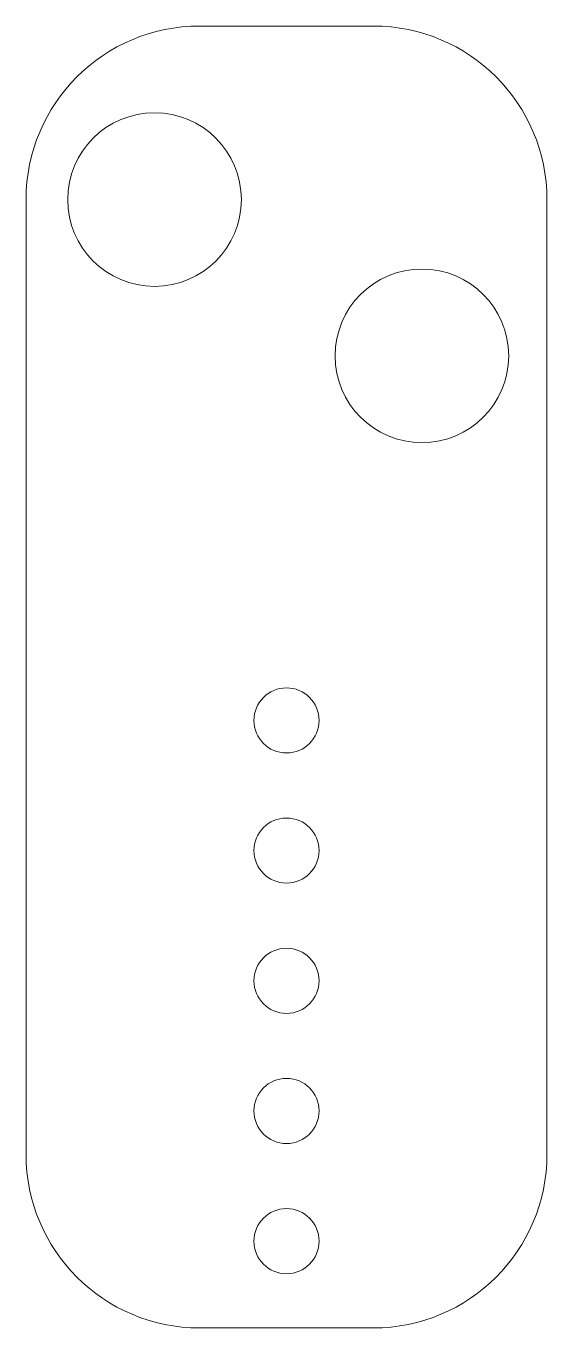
# Model space of a CAD drawing. Header units: inches. Extents: x -0.75 to 0.75, y -1.88 to 1.88.
import ezdxf

# ---------------------------------------------------------------- set-up
doc = ezdxf.new("R2010")
doc.units = ezdxf.units.IN
doc.header["$MEASUREMENT"] = 0

msp = doc.modelspace()

# ---------------------------------------------------------------- linework, layer by layer
at = {"color": 7, "linetype": 'Continuous', "lineweight": 15}
for p, q in [((0.25, 1.875), (-0.25, 1.875)), ((-0.75, 1.375), (-0.75, -1.375)), ((0.75, -1.375), (0.75, 1.375)), ((-0.25, -1.875), (0.25, -1.875))]:
    msp.add_line(p, q, dxfattribs=at)
for centre, radius in [((-0.38, 1.375), 0.25), ((0.39, 0.925), 0.25), ((0, -0.125), 0.0938), ((0, -0.5), 0.0937), ((0, -0.875), 0.0938), ((0, -1.25), 0.0938), ((0, -1.625), 0.0937)]:
    msp.add_circle(centre, radius, dxfattribs=at)
for centre, start, end in [((0.25, 1.375), 0, 90), ((-0.25, 1.375), 90, 180), ((-0.25, -1.375), 180, 270), ((0.25, -1.375), 270, 0)]:
    msp.add_arc(centre, 0.5, start, end, dxfattribs=at)

doc.saveas('drawing.dxf')
